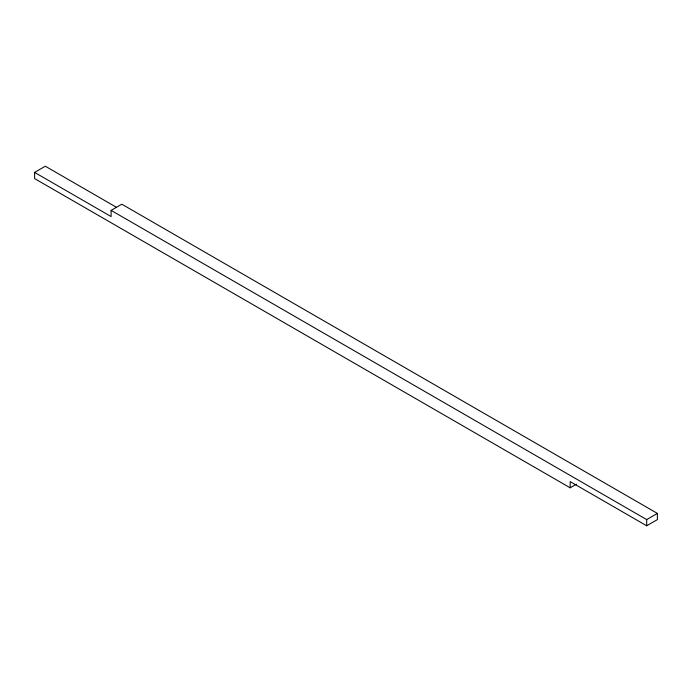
<?xml version="1.0" encoding="UTF-8"?>
<svg xmlns="http://www.w3.org/2000/svg" width="692" height="692" viewBox="0 0 692 692"><rect width="100%" height="100%" fill="white"/><g stroke="black" fill="none" stroke-linecap="round" stroke-linejoin="round"><path stroke-width="1.04" d="M576.427 484.192L570.173 487.799L34.6 178.579L34.6 172.403L45.309 166.218L116.221 207.159M34.6 172.403L111.109 216.57L111.109 210.385L121.827 204.201L657.4 513.421L657.4 519.597L646.691 525.782L570.173 481.615L570.173 487.799M111.109 210.385L646.691 519.597L657.4 513.421M646.691 519.597L646.691 525.782"/></g></svg>
